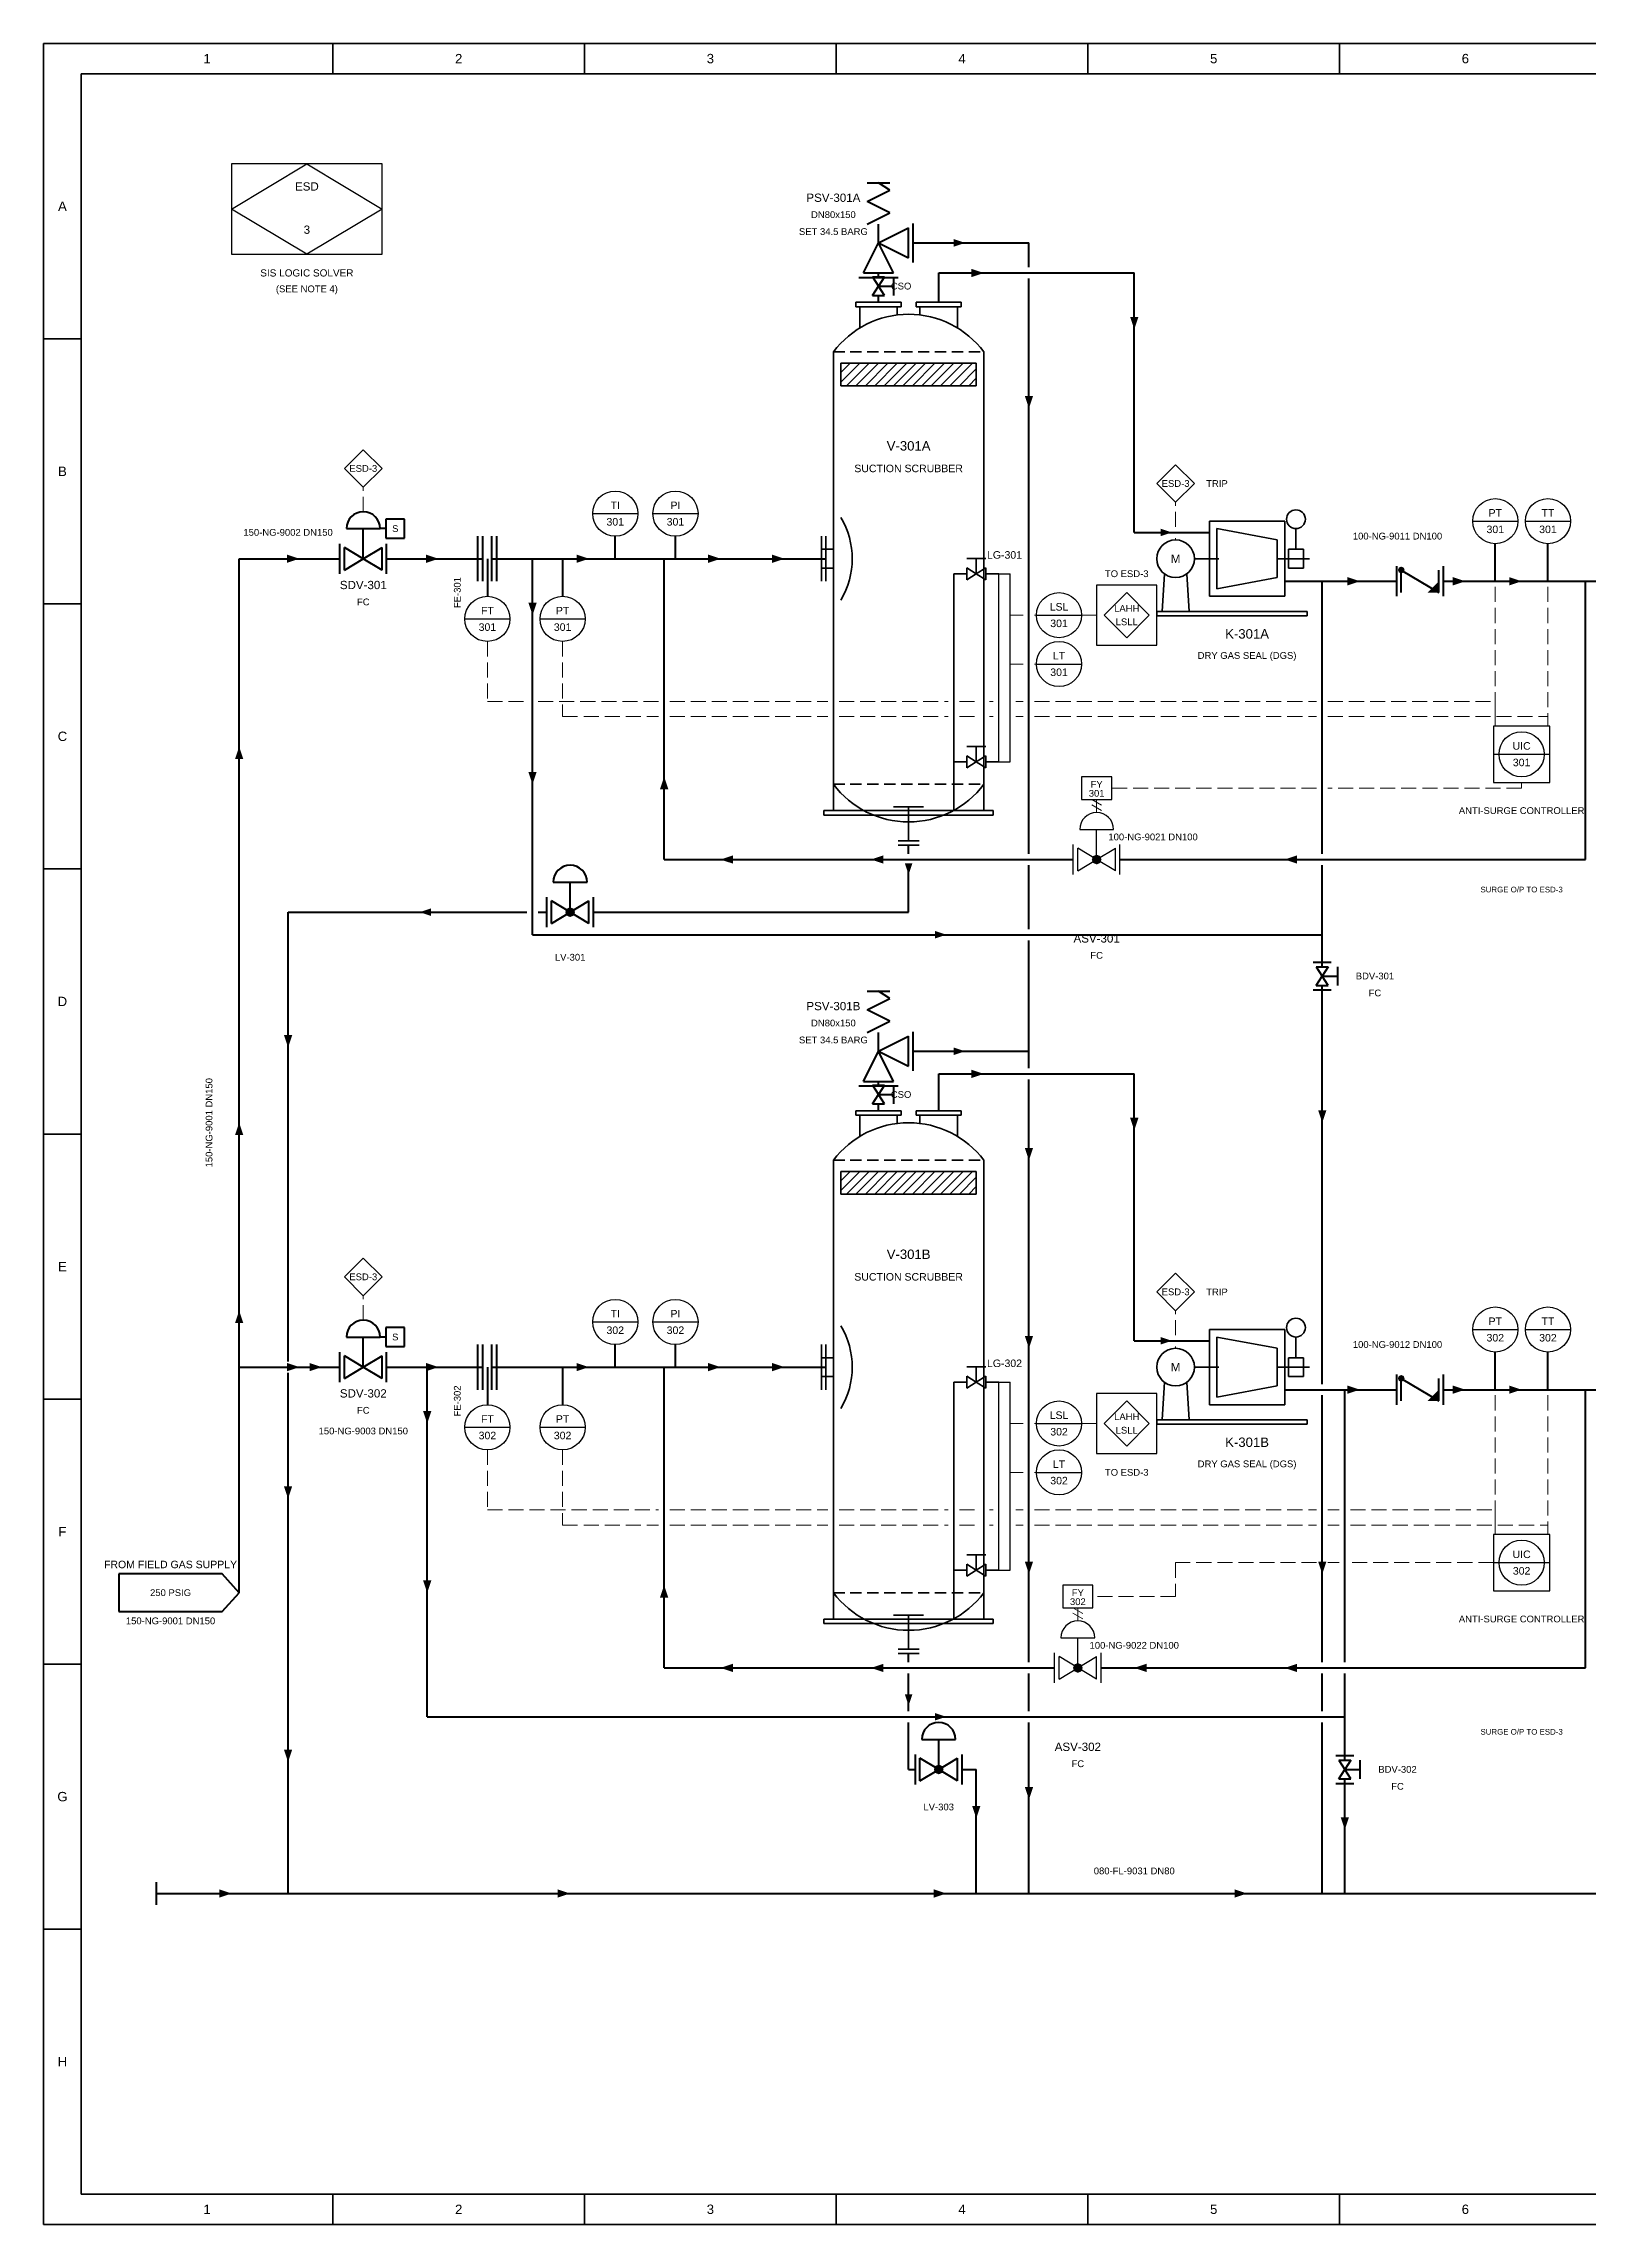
# Model space of a CAD drawing. Header units: millimetres. Extents: x 10 to 831, y 7 to 587.
# Drawn here: x 10 to 421, y 7 to 587 of the extents above; entities that cross this region are included whole.
import ezdxf

# ---------------------------------------------------------------- set-up
doc = ezdxf.new("R2010")
doc.units = ezdxf.units.MM
for name, color, linetype, lineweight in [('REF-EQUIP', 7, 'Continuous', 35), ('REF-FRAME', 7, 'Continuous', 35), ('REF-HATCH', 7, 'Continuous', 13), ('REF-PROC', 7, 'Continuous', 50), ('REF-SIG', 7, 'Continuous', 13), ('REF-SIGP', 7, 'Continuous', 13), ('REF-SYM', 7, 'Continuous', 25), ('REF-TEXT', 7, 'Continuous', 18)]:
    doc.layers.add(name, color=color, linetype=linetype, lineweight=lineweight)
doc.styles.add('ARIAL', font='arial.ttf')

msp = doc.modelspace()

# ---------------------------------------------------------------- linework, layer by layer
at = {"layer": 'REF-EQUIP'}
for p, q in [((226, 517), (226, 518.2)), ((226, 518.2), (238, 518.2)), ((226, 517), (238, 517)), ((227, 511.354), (227, 517)), ((237, 514.819), (237, 517)), ((238, 517), (238, 518.2)), ((242, 517), (242, 518.2)), ((242, 518.2), (254, 518.2)), ((242, 517), (254, 517)), ((243, 514.819), (243, 517)), ((253, 511.354), (253, 517)), ((254, 517), (254, 518.2)), ((220, 390), (220, 505)), ((220, 505), (223, 505)), ((224.5, 505), (227.5, 505)), ((229, 505), (232, 505)), ((233.5, 505), (236.5, 505)), ((238, 505), (241, 505)), ((242.5, 505), (245.5, 505)), ((247, 505), (250, 505)), ((251.5, 505), (254.5, 505)), ((256, 505), (259, 505)), ((260, 390), (260, 505)), ((222, 502), (222, 496)), ((258, 502), (222, 502)), ((258, 496), (258, 502)), ((222, 496), (258, 496)), ((320, 460), (320, 440)), ((340, 460), (320, 460)), ((340, 440), (340, 460)), ((216.8, 444), (216.8, 456)), ((220, 452.5), (216.8, 452.5)), ((218, 444), (218, 456)), ((322, 442), (322, 458)), ((322, 458), (338, 455)), ((338, 445), (338, 455)), ((341, 452.5), (341, 447.5)), ((345, 452.5), (341, 452.5)), ((343, 452.5), (343, 458)), ((345, 447.5), (345, 452.5)), ((220, 447.5), (216.8, 447.5)), ((255.5, 450.1), (260.5, 450.1)), ((255.5, 444.4), (255.5, 447.6)), ((258, 446), (255.5, 447.6)), ((258, 446), (258, 450.1)), ((258, 446), (260.5, 447.6)), ((260.5, 444.4), (260.5, 447.6)), ((316, 450), (322, 450)), ((320, 450), (322.5, 450)), ((338, 450), (346, 450)), ((341, 447.5), (345, 447.5)), ((345, 450), (346.6, 450)), ((252, 383.1), (252, 446)), ((252, 446), (255.5, 446)), ((255.5, 444.4), (258, 446)), ((260.5, 444.4), (258, 446)), ((260.5, 446), (264, 446)), ((308, 446), (307.4, 436)), ((314, 446), (314.6, 436)), ((322, 442), (338, 445)), ((306, 434.8), (306, 436)), ((306, 436), (346, 436)), ((320, 440), (340, 440)), ((346, 434.8), (346, 436)), ((306, 434.8), (346, 434.8)), ((252, 396), (255.5, 396)), ((255.5, 400.1), (260.5, 400.1)), ((255.5, 394.4), (255.5, 397.6)), ((258, 396), (255.5, 397.6)), ((255.5, 394.4), (258, 396)), ((258, 396), (258, 400.1)), ((258, 396), (260.5, 397.6)), ((260.5, 394.4), (258, 396)), ((260.5, 394.4), (260.5, 397.6)), ((260.5, 396), (264, 396)), ((220, 390), (220, 383)), ((220, 390), (223, 390)), ((224.5, 390), (227.5, 390)), ((229, 390), (232, 390)), ((233.5, 390), (236.5, 390)), ((238, 390), (241, 390)), ((242.5, 390), (245.5, 390)), ((247, 390), (250, 390)), ((251.5, 390), (254.5, 390)), ((256, 390), (259, 390)), ((260, 390), (260, 383)), ((217.5, 381.8), (217.5, 383)), ((217.5, 383), (262.5, 383)), ((236, 384), (244, 384)), ((240, 380), (240, 384)), ((262.5, 381.8), (262.5, 383)), ((217.5, 381.8), (262.5, 381.8)), ((240, 380), (240, 375)), ((237.2, 375), (242.8, 375)), ((237.2, 373.8), (242.8, 373.8)), ((226, 302), (226, 303.2)), ((226, 303.2), (238, 303.2)), ((226, 302), (238, 302)), ((227, 296.354), (227, 302)), ((237, 299.819), (237, 302)), ((238, 302), (238, 303.2)), ((242, 302), (242, 303.2)), ((242, 303.2), (254, 303.2)), ((242, 302), (254, 302)), ((243, 299.819), (243, 302)), ((253, 296.354), (253, 302)), ((254, 302), (254, 303.2)), ((220, 175), (220, 290)), ((220, 290), (223, 290)), ((224.5, 290), (227.5, 290)), ((229, 290), (232, 290)), ((233.5, 290), (236.5, 290)), ((238, 290), (241, 290)), ((242.5, 290), (245.5, 290)), ((247, 290), (250, 290)), ((251.5, 290), (254.5, 290)), ((256, 290), (259, 290)), ((260, 175), (260, 290)), ((222, 287), (222, 281)), ((258, 287), (222, 287)), ((258, 281), (258, 287)), ((222, 281), (258, 281)), ((320, 245), (320, 225)), ((340, 245), (320, 245)), ((340, 225), (340, 245)), ((216.8, 229), (216.8, 241)), ((218, 229), (218, 241)), ((322, 227), (322, 243)), ((322, 243), (338, 240)), ((338, 230), (338, 240)), ((343, 237.5), (343, 243)), ((220, 237.5), (216.8, 237.5)), ((220, 232.5), (216.8, 232.5)), ((255.5, 235.1), (260.5, 235.1)), ((255.5, 229.4), (255.5, 232.6)), ((258, 231), (255.5, 232.6)), ((258, 231), (258, 235.1)), ((258, 231), (260.5, 232.6)), ((260.5, 229.4), (260.5, 232.6)), ((316, 235), (322, 235)), ((320, 235), (322.5, 235)), ((338, 235), (346, 235)), ((341, 237.5), (341, 232.5)), ((345, 237.5), (341, 237.5)), ((341, 232.5), (345, 232.5)), ((345, 232.5), (345, 237.5)), ((345, 235), (346.6, 235)), ((252, 168.1), (252, 231)), ((252, 231), (255.5, 231)), ((255.5, 229.4), (258, 231)), ((260.5, 229.4), (258, 231)), ((260.5, 231), (264, 231)), ((308, 231), (307.4, 221)), ((314, 231), (314.6, 221)), ((322, 227), (338, 230)), ((306, 219.8), (306, 221)), ((306, 221), (346, 221)), ((320, 225), (340, 225)), ((346, 219.8), (346, 221)), ((306, 219.8), (346, 219.8)), ((252, 181), (255.5, 181)), ((255.5, 185.1), (260.5, 185.1)), ((255.5, 179.4), (255.5, 182.6)), ((258, 181), (255.5, 182.6)), ((255.5, 179.4), (258, 181)), ((258, 181), (258, 185.1)), ((258, 181), (260.5, 182.6)), ((260.5, 179.4), (258, 181)), ((260.5, 179.4), (260.5, 182.6)), ((260.5, 181), (264, 181)), ((220, 175), (220, 168)), ((220, 175), (223, 175)), ((224.5, 175), (227.5, 175)), ((229, 175), (232, 175)), ((233.5, 175), (236.5, 175)), ((238, 175), (241, 175)), ((242.5, 175), (245.5, 175)), ((247, 175), (250, 175)), ((251.5, 175), (254.5, 175)), ((256, 175), (259, 175)), ((260, 175), (260, 168)), ((236, 169), (244, 169)), ((240, 165), (240, 169)), ((217.5, 166.8), (217.5, 168)), ((217.5, 168), (262.5, 168)), ((217.5, 166.8), (262.5, 166.8)), ((240, 165), (240, 160)), ((262.5, 166.8), (262.5, 168)), ((237.2, 160), (242.8, 160)), ((237.2, 158.8), (242.8, 158.8))]:
    msp.add_line(p, q, dxfattribs=at)
for centre, radius in [((343, 460.5), 2.5), ((311, 450), 5), ((343, 245.5), 2.5), ((311, 235), 5)]:
    msp.add_circle(centre, radius, dxfattribs=at)
for centre, radius, start, end in [((240, 490), 25, 36.869898, 143.130102), ((203.333, 450), 21.667, 329.489763, 390.510237), ((240, 405), 25, 216.869898, 323.130102), ((240, 275), 25, 36.869898, 143.130102), ((203.333, 235), 21.667, 329.489763, 390.510237), ((240, 190), 25, 216.869898, 323.130102)]:
    msp.add_arc(centre, radius, start, end, dxfattribs=at)
at = {"layer": 'REF-FRAME'}
for p, q in [((10, 587), (10, 7)), ((831, 587), (10, 587)), ((86.917, 579), (86.917, 587)), ((153.833, 579), (153.833, 587)), ((220.75, 579), (220.75, 587)), ((287.667, 579), (287.667, 587)), ((354.583, 579), (354.583, 587)), ((20, 579), (20, 15)), ((823, 579), (20, 579)), ((10, 508.5), (20, 508.5)), ((10, 438), (20, 438)), ((10, 367.5), (20, 367.5)), ((10, 297), (20, 297)), ((10, 226.5), (20, 226.5)), ((10, 156), (20, 156)), ((10, 85.5), (20, 85.5)), ((20, 15), (823, 15)), ((86.917, 7), (86.917, 15)), ((153.833, 7), (153.833, 15)), ((220.75, 7), (220.75, 15)), ((287.667, 7), (287.667, 15)), ((354.583, 7), (354.583, 15)), ((10, 7), (831, 7))]:
    msp.add_line(p, q, dxfattribs=at)
at = {"layer": 'REF-HATCH'}
for p, q in [((222, 497), (227, 502)), ((222, 499.5), (224.5, 502)), ((223.5, 496), (229.5, 502)), ((226, 496), (232, 502)), ((228.5, 496), (234.5, 502)), ((231, 496), (237, 502)), ((233.5, 496), (239.5, 502)), ((236, 496), (242, 502)), ((238.5, 496), (244.5, 502)), ((241, 496), (247, 502)), ((243.5, 496), (249.5, 502)), ((246, 496), (252, 502)), ((248.5, 496), (254.5, 502)), ((251, 496), (257, 502)), ((253.5, 496), (258, 500.5)), ((256, 496), (258, 498)), ((222, 282), (227, 287)), ((222, 284.5), (224.5, 287)), ((223.5, 281), (229.5, 287)), ((226, 281), (232, 287)), ((228.5, 281), (234.5, 287)), ((231, 281), (237, 287)), ((233.5, 281), (239.5, 287)), ((236, 281), (242, 287)), ((238.5, 281), (244.5, 287)), ((241, 281), (247, 287)), ((243.5, 281), (249.5, 287)), ((246, 281), (252, 287)), ((248.5, 281), (254.5, 287)), ((251, 281), (257, 287)), ((253.5, 281), (258, 285.5)), ((256, 281), (258, 283))]:
    msp.add_line(p, q, dxfattribs=at)
at = {"layer": 'REF-PROC'}
for p, q in [((229, 550), (235, 550)), ((229, 545), (235, 548)), ((235, 548), (232, 550)), ((235, 542), (229, 545)), ((229, 539), (235, 542)), ((228, 526), (232, 534)), ((232, 534), (232, 539)), ((232, 534), (240, 538)), ((232, 534), (240, 530)), ((236, 526), (232, 534)), ((240, 530), (240, 538)), ((241.2, 528.8), (241.2, 539.2)), ((241.2, 534), (272, 534)), ((272, 527.5), (272, 534)), ((226.8, 524.8), (237.2, 524.8)), ((228, 526), (236, 526)), ((230.4, 525), (232, 522.5)), ((230.4, 525), (233.6, 525)), ((230.4, 520), (232, 522.5)), ((232, 525.1), (232, 526)), ((233.6, 525), (232, 522.5)), ((232, 522.5), (236.1, 522.5)), ((233.6, 520), (232, 522.5)), ((236.1, 520), (236.1, 525)), ((248, 518.2), (248, 526)), ((248, 526), (300, 526)), ((272, 371.5), (272, 524.5)), ((300, 457), (300, 526)), ((230.4, 520), (233.6, 520)), ((232, 518.2), (232, 519.9)), ((101, 460.5), (101, 455.5)), ((106, 460.5), (101, 460.5)), ((106, 455.5), (106, 460.5)), ((88.8, 446), (88.8, 454)), ((90, 447), (90, 453)), ((95, 450), (90, 453)), ((90.5, 458), (99.5, 458)), ((95, 450), (95, 458)), ((95, 450), (100, 453)), ((101, 458), (99.5, 458)), ((100, 447), (100, 453)), ((101, 455.5), (106, 455.5)), ((101.2, 446), (101.2, 454)), ((125.5, 444), (125.5, 456)), ((126.8, 444), (126.8, 456)), ((129.2, 444), (129.2, 456)), ((130.5, 444), (130.5, 456)), ((162, 450), (162, 456)), ((178, 450), (178, 456)), ((300, 457), (320, 457)), ((396, 444), (396, 454)), ((410, 444), (410, 454)), ((62, 175), (62, 450)), ((62, 450), (88.8, 450)), ((90, 447), (95, 450)), ((100, 447), (95, 450)), ((101.2, 450), (126.8, 450)), ((128, 450), (128, 440)), ((129.2, 450), (218, 450)), ((140, 350), (140, 450)), ((148, 450), (148, 440)), ((175, 370), (175, 450)), ((369.8, 440), (369.8, 448)), ((371, 441), (371, 447)), ((371, 447), (381, 441)), ((381, 441), (381, 447)), ((382.2, 440), (382.2, 448)), ((340, 444), (369.8, 444)), ((350, 371.5), (350, 444)), ((382.2, 444), (435, 444)), ((420, 370), (420, 444)), ((240, 371.5), (240, 373.8)), ((175, 370), (283.8, 370)), ((240, 356), (240, 368.5)), ((272, 351.5), (272, 368.5)), ((296.2, 370), (420, 370)), ((350, 341.5), (350, 368.5)), ((143.8, 352), (143.8, 360)), ((145.5, 364), (154.5, 364)), ((150, 356), (150, 364)), ((156.2, 352), (156.2, 360)), ((75, 236.5), (75, 356)), ((75, 356), (138.5, 356)), ((141.5, 356), (143.8, 356)), ((145, 353), (145, 359)), ((150, 356), (145, 359)), ((145, 353), (150, 356)), ((150, 356), (155, 359)), ((155, 353), (150, 356)), ((155, 353), (155, 359)), ((156.2, 356), (240, 356)), ((140, 350), (350, 350)), ((272, 319), (272, 348.5)), ((347.6, 342.7), (352.4, 342.7)), ((348.4, 341.5), (350, 339)), ((348.4, 341.5), (351.6, 341.5)), ((348.4, 336.5), (350, 339)), ((348.4, 336.5), (351.6, 336.5)), ((351.6, 341.5), (350, 339)), ((350, 339), (354.1, 339)), ((351.6, 336.5), (350, 339)), ((350, 230.5), (350, 336.5)), ((354.1, 336.5), (354.1, 341.5)), ((229, 335), (235, 335)), ((229, 330), (235, 333)), ((235, 333), (232, 335)), ((347.6, 335.3), (352.4, 335.3)), ((235, 327), (229, 330)), ((229, 324), (235, 327)), ((228, 311), (232, 319)), ((232, 319), (232, 324)), ((232, 319), (240, 323)), ((232, 319), (240, 315)), ((236, 311), (232, 319)), ((240, 315), (240, 323)), ((241.2, 313.8), (241.2, 324.2)), ((241.2, 319), (272, 319)), ((272, 314.5), (272, 319)), ((226.8, 309.8), (237.2, 309.8)), ((228, 311), (236, 311)), ((230.4, 310), (232, 307.5)), ((230.4, 310), (233.6, 310)), ((230.4, 305), (232, 307.5)), ((232, 310.1), (232, 311)), ((233.6, 310), (232, 307.5)), ((232, 307.5), (236.1, 307.5)), ((233.6, 305), (232, 307.5)), ((236.1, 305), (236.1, 310)), ((248, 303.2), (248, 313)), ((248, 313), (300, 313)), ((272, 156.5), (272, 311.5)), ((300, 242), (300, 313)), ((230.4, 305), (233.6, 305)), ((232, 303.2), (232, 304.9)), ((101, 245.5), (101, 240.5)), ((106, 245.5), (101, 245.5)), ((106, 240.5), (106, 245.5)), ((88.8, 231), (88.8, 239)), ((90, 232), (90, 238)), ((95, 235), (90, 238)), ((90.5, 243), (99.5, 243)), ((95, 235), (95, 243)), ((95, 235), (100, 238)), ((101, 243), (99.5, 243)), ((100, 232), (100, 238)), ((101, 240.5), (106, 240.5)), ((101.2, 231), (101.2, 239)), ((125.5, 229), (125.5, 241)), ((126.8, 229), (126.8, 241)), ((129.2, 229), (129.2, 241)), ((130.5, 229), (130.5, 241)), ((162, 235), (162, 241)), ((178, 235), (178, 241)), ((300, 242), (320, 242)), ((396, 229), (396, 239)), ((410, 229), (410, 239)), ((62, 235), (88.8, 235)), ((75, 95), (75, 233.5)), ((90, 232), (95, 235)), ((100, 232), (95, 235)), ((101.2, 235), (126.8, 235)), ((112, 142), (112, 235)), ((128, 235), (128, 225)), ((129.2, 235), (218, 235)), ((148, 235), (148, 225)), ((175, 155), (175, 235)), ((369.8, 225), (369.8, 233)), ((371, 226), (371, 232)), ((371, 232), (381, 226)), ((381, 226), (381, 232)), ((382.2, 225), (382.2, 233)), ((340, 229), (369.8, 229)), ((350, 156.5), (350, 227.5)), ((356, 156.5), (356, 229)), ((382.2, 229), (435, 229)), ((420, 155), (420, 229)), ((30, 180), (30, 170)), ((57.5, 180), (30, 180)), ((62, 175), (57.5, 180)), ((57.5, 170), (62, 175)), ((30, 170), (57.5, 170)), ((240, 156.5), (240, 158.8)), ((175, 155), (278.8, 155)), ((240, 143.5), (240, 153.5)), ((272, 143.5), (272, 153.5)), ((291.2, 155), (420, 155)), ((350, 143.5), (350, 153.5)), ((356, 142), (356, 153.5)), ((112, 142), (356, 142)), ((240, 128), (240, 140.5)), ((272, 95), (272, 140.5)), ((350, 95), (350, 140.5)), ((356, 130.5), (356, 142)), ((243.5, 136), (252.5, 136)), ((248, 128), (248, 136)), ((240, 128), (241.8, 128)), ((241.8, 124), (241.8, 132)), ((243, 125), (243, 131)), ((248, 128), (243, 131)), ((243, 125), (248, 128)), ((248, 128), (253, 131)), ((253, 125), (248, 128)), ((253, 125), (253, 131)), ((254.2, 124), (254.2, 132)), ((254.2, 128), (258, 128)), ((258, 95), (258, 128)), ((353.6, 131.7), (358.4, 131.7)), ((354.4, 130.5), (356, 128)), ((354.4, 130.5), (357.6, 130.5)), ((354.4, 125.5), (356, 128)), ((357.6, 130.5), (356, 128)), ((356, 128), (360.1, 128)), ((357.6, 125.5), (356, 128)), ((360.1, 125.5), (360.1, 130.5)), ((353.6, 124.3), (358.4, 124.3)), ((354.4, 125.5), (357.6, 125.5)), ((356, 95), (356, 125.5)), ((40, 92), (40, 98)), ((40, 95), (568, 95))]:
    msp.add_line(p, q, dxfattribs=at)
for centre in [(95, 458), (150, 364), (95, 243), (248, 136)]:
    msp.add_arc(centre, 4.5, 0, 180, dxfattribs=at)
for points in [[(255, 534), (252, 535), (252, 533)], [(260, 526), (256.7, 527.1), (256.7, 524.9)], [(300, 511), (298.9, 514.3), (301.1, 514.3)], [(272, 490), (270.9, 493.3), (273.1, 493.3)], [(310, 457), (307, 458), (307, 456)], [(78, 450), (74.7, 451.1), (74.7, 448.9)], [(78, 450), (74.7, 451.1), (74.7, 448.9)], [(115, 450), (111.7, 451.1), (111.7, 448.9)], [(155, 450), (151.7, 451.1), (151.7, 448.9)], [(190, 450), (186.7, 451.1), (186.7, 448.9)], [(207, 450), (203.7, 451.1), (203.7, 448.9)], [(371, 447), (370.364, 447.636), (370.1, 447)], [(371, 447), (370.1, 447), (370.364, 446.364)], [(371, 447), (371, 447.9), (370.364, 447.636)], [(371, 447), (370.364, 446.364), (371, 446.1)], [(371, 447), (371.636, 447.636), (371, 447.9)], [(371, 447), (371.9, 447), (371.636, 447.636)], [(371, 447), (371, 446.1), (371.636, 446.364)], [(371, 447), (371.636, 446.364), (371.9, 447)], [(360, 444), (356.7, 445.1), (356.7, 442.9)], [(381, 441), (378, 441), (381, 444)], [(388, 444), (384.7, 445.1), (384.7, 442.9)], [(403, 444), (399.7, 445.1), (399.7, 442.9)], [(140, 435), (138.9, 438.3), (141.1, 438.3)], [(62, 400), (60.9, 396.7), (63.1, 396.7)], [(140, 390), (138.9, 393.3), (141.1, 393.3)], [(175, 392), (173.9, 388.7), (176.1, 388.7)], [(290, 370), (290, 371.3), (289.081, 370.919)], [(290, 370), (290.919, 370.919), (290, 371.3)], [(190, 370), (193.3, 371.1), (193.3, 368.9)], [(230, 370), (233.3, 371.1), (233.3, 368.9)], [(240, 366), (239, 369), (241, 369)], [(290, 370), (289.081, 370.919), (288.7, 370)], [(290, 370), (288.7, 370), (289.081, 369.081)], [(290, 370), (289.081, 369.081), (290, 368.7)], [(290, 370), (291.3, 370), (290.919, 370.919)], [(290, 370), (290, 368.7), (290.919, 369.081)], [(290, 370), (290.919, 369.081), (291.3, 370)], [(340, 370), (343.3, 371.1), (343.3, 368.9)], [(110, 356), (113, 357), (113, 355)], [(150, 356), (149.081, 356.919), (148.7, 356)], [(150, 356), (148.7, 356), (149.081, 355.081)], [(150, 356), (150, 357.3), (149.081, 356.919)], [(150, 356), (149.081, 355.081), (150, 354.7)], [(150, 356), (150.919, 356.919), (150, 357.3)], [(150, 356), (151.3, 356), (150.919, 356.919)], [(150, 356), (150, 354.7), (150.919, 355.081)], [(150, 356), (150.919, 355.081), (151.3, 356)], [(250, 350), (247, 351), (247, 349)], [(75, 320), (73.9, 323.3), (76.1, 323.3)], [(255, 319), (252, 320), (252, 318)], [(260, 313), (256.7, 314.1), (256.7, 311.9)], [(350, 300), (348.9, 303.3), (351.1, 303.3)], [(62, 300), (60.9, 296.7), (63.1, 296.7)], [(300, 298), (298.9, 301.3), (301.1, 301.3)], [(272, 290), (270.9, 293.3), (273.1, 293.3)], [(62, 250), (60.9, 246.7), (63.1, 246.7)], [(272, 240), (270.9, 243.3), (273.1, 243.3)], [(310, 242), (307, 243), (307, 241)], [(78, 235), (74.7, 236.1), (74.7, 233.9)], [(84, 235), (80.7, 236.1), (80.7, 233.9)], [(115, 235), (111.7, 236.1), (111.7, 233.9)], [(155, 235), (151.7, 236.1), (151.7, 233.9)], [(190, 235), (186.7, 236.1), (186.7, 233.9)], [(207, 235), (203.7, 236.1), (203.7, 233.9)], [(371, 232), (370.364, 232.636), (370.1, 232)], [(371, 232), (370.1, 232), (370.364, 231.364)], [(371, 232), (371, 232.9), (370.364, 232.636)], [(371, 232), (370.364, 231.364), (371, 231.1)], [(371, 232), (371.636, 232.636), (371, 232.9)], [(371, 232), (371.9, 232), (371.636, 232.636)], [(371, 232), (371, 231.1), (371.636, 231.364)], [(371, 232), (371.636, 231.364), (371.9, 232)], [(360, 229), (356.7, 230.1), (356.7, 227.9)], [(381, 226), (378, 226), (381, 229)], [(388, 229), (384.7, 230.1), (384.7, 227.9)], [(403, 229), (399.7, 230.1), (399.7, 227.9)], [(112, 220), (110.9, 223.3), (113.1, 223.3)], [(75, 200), (73.9, 203.3), (76.1, 203.3)], [(272, 180), (270.9, 183.3), (273.1, 183.3)], [(350, 180), (348.9, 183.3), (351.1, 183.3)], [(112, 175), (110.9, 178.3), (113.1, 178.3)], [(175, 177), (173.9, 173.7), (176.1, 173.7)], [(190, 155), (193.3, 156.1), (193.3, 153.9)], [(230, 155), (233.3, 156.1), (233.3, 153.9)], [(285, 155), (284.081, 155.919), (283.7, 155)], [(285, 155), (283.7, 155), (284.081, 154.081)], [(285, 155), (285, 156.3), (284.081, 155.919)], [(285, 155), (284.081, 154.081), (285, 153.7)], [(285, 155), (285.919, 155.919), (285, 156.3)], [(285, 155), (286.3, 155), (285.919, 155.919)], [(285, 155), (285, 153.7), (285.919, 154.081)], [(285, 155), (285.919, 154.081), (286.3, 155)], [(300, 155), (303.3, 156.1), (303.3, 153.9)], [(340, 155), (343.3, 156.1), (343.3, 153.9)], [(240, 145), (239, 148), (241, 148)], [(250, 142), (247, 143), (247, 141)], [(75, 130), (73.9, 133.3), (76.1, 133.3)], [(248, 128), (247.081, 128.919), (246.7, 128)], [(248, 128), (246.7, 128), (247.081, 127.081)], [(248, 128), (248, 129.3), (247.081, 128.919)], [(248, 128), (247.081, 127.081), (248, 126.7)], [(248, 128), (248.919, 128.919), (248, 129.3)], [(248, 128), (249.3, 128), (248.919, 128.919)], [(248, 128), (248, 126.7), (248.919, 127.081)], [(248, 128), (248.919, 127.081), (249.3, 128)], [(272, 120), (270.9, 123.3), (273.1, 123.3)], [(258, 115), (256.9, 118.3), (259.1, 118.3)], [(356, 112), (354.9, 115.3), (357.1, 115.3)], [(60, 95), (56.7, 96.1), (56.7, 93.9)], [(150, 95), (146.7, 96.1), (146.7, 93.9)], [(250, 95), (246.7, 96.1), (246.7, 93.9)], [(330, 95), (326.7, 96.1), (326.7, 93.9)]]:
    msp.add_solid(points, dxfattribs=at)
at = {"layer": 'REF-SIG'}
for p, q in [((95, 468.1), (95, 469)), ((95, 462.5), (95, 466.5)), ((311, 464.1), (311, 465)), ((311, 458.5), (311, 462.5)), ((311, 455), (311, 455.5)), ((396, 454), (396, 450)), ((410, 454), (410, 450)), ((396, 448.4), (396, 445.5)), ((410, 448.4), (410, 445.5)), ((396, 442.5), (396, 438.5)), ((410, 442.5), (410, 438.5)), ((267, 435), (270.5, 435)), ((273.5, 435), (274, 435)), ((286, 435), (290, 435)), ((396, 436.9), (396, 432.9)), ((410, 436.9), (410, 432.9)), ((396, 431.3), (396, 427.3)), ((410, 431.3), (410, 427.3)), ((128, 428), (128, 424)), ((148, 428), (148, 424)), ((396, 425.7), (396, 421.7)), ((410, 425.7), (410, 421.7)), ((128, 422.4), (128, 418.4)), ((148, 422.4), (148, 418.4)), ((267, 422), (270.5, 422)), ((273.5, 422), (274, 422)), ((396, 420.1), (396, 416.1)), ((410, 420.1), (410, 416.1)), ((128, 416.8), (128, 412.8)), ((128, 412), (132, 412)), ((133.6, 412), (137.6, 412)), ((141.5, 412), (145.5, 412)), ((147.1, 412), (151.1, 412)), ((148, 416.8), (148, 412.8)), ((152.7, 412), (156.7, 412)), ((158.3, 412), (162.3, 412)), ((163.9, 412), (167.9, 412)), ((169.5, 412), (173.5, 412)), ((176.5, 412), (180.5, 412)), ((182.1, 412), (186.1, 412)), ((187.7, 412), (191.7, 412)), ((193.3, 412), (197.3, 412)), ((198.9, 412), (202.9, 412)), ((204.5, 412), (208.5, 412)), ((210.1, 412), (214.1, 412)), ((215.7, 412), (218.5, 412)), ((221.5, 412), (225.5, 412)), ((227.1, 412), (231.1, 412)), ((232.7, 412), (236.7, 412)), ((238.3, 412), (242.3, 412)), ((243.9, 412), (247.9, 412)), ((249.5, 412), (250.5, 412)), ((253.5, 412), (257.5, 412)), ((261.5, 412), (262.5, 412)), ((268.5, 412), (270.5, 412)), ((273.5, 412), (277.5, 412)), ((279.1, 412), (283.1, 412)), ((284.7, 412), (288.7, 412)), ((290.3, 412), (294.3, 412)), ((295.9, 412), (299.9, 412)), ((301.5, 412), (305.5, 412)), ((307.1, 412), (311.1, 412)), ((312.7, 412), (316.7, 412)), ((318.3, 412), (322.3, 412)), ((323.9, 412), (327.9, 412)), ((329.5, 412), (333.5, 412)), ((335.1, 412), (339.1, 412)), ((340.7, 412), (344.7, 412)), ((346.3, 412), (348.5, 412)), ((351.5, 412), (355.5, 412)), ((357.1, 412), (361.1, 412)), ((362.7, 412), (366.7, 412)), ((368.3, 412), (372.3, 412)), ((373.9, 412), (377.9, 412)), ((379.5, 412), (383.5, 412)), ((385.1, 412), (389.1, 412)), ((390.7, 412), (394.7, 412)), ((396, 414.5), (396, 410.5)), ((396, 412), (396, 408)), ((410, 414.5), (410, 410.5)), ((148, 411.2), (148, 408)), ((148, 408), (152, 408)), ((153.6, 408), (157.6, 408)), ((159.2, 408), (163.2, 408)), ((164.8, 408), (168.8, 408)), ((170.4, 408), (173.5, 408)), ((176.5, 408), (180.5, 408)), ((182.1, 408), (186.1, 408)), ((187.7, 408), (191.7, 408)), ((193.3, 408), (197.3, 408)), ((198.9, 408), (202.9, 408)), ((204.5, 408), (208.5, 408)), ((210.1, 408), (214.1, 408)), ((215.7, 408), (218.5, 408)), ((221.5, 408), (225.5, 408)), ((227.1, 408), (231.1, 408)), ((232.7, 408), (236.7, 408)), ((238.3, 408), (242.3, 408)), ((243.9, 408), (247.9, 408)), ((249.5, 408), (250.5, 408)), ((253.5, 408), (257.5, 408)), ((261.5, 408), (262.5, 408)), ((268.5, 408), (270.5, 408)), ((273.5, 408), (277.5, 408)), ((279.1, 408), (283.1, 408)), ((284.7, 408), (288.7, 408)), ((290.3, 408), (294.3, 408)), ((295.9, 408), (299.9, 408)), ((301.5, 408), (305.5, 408)), ((307.1, 408), (311.1, 408)), ((312.7, 408), (316.7, 408)), ((318.3, 408), (322.3, 408)), ((323.9, 408), (327.9, 408)), ((329.5, 408), (333.5, 408)), ((335.1, 408), (339.1, 408)), ((340.7, 408), (344.7, 408)), ((346.3, 408), (348.5, 408)), ((351.5, 408), (355.5, 408)), ((357.1, 408), (361.1, 408)), ((362.7, 408), (366.7, 408)), ((368.3, 408), (372.3, 408)), ((373.9, 408), (377.9, 408)), ((379.5, 408), (383.5, 408)), ((385.1, 408), (389.1, 408)), ((390.7, 408), (394.7, 408)), ((396, 408.9), (396, 405.5)), ((396, 406.4), (396, 405.5)), ((396.3, 408), (400.3, 408)), ((401.9, 408), (405.9, 408)), ((407.5, 408), (410, 408)), ((410, 408.9), (410, 405.5)), ((410, 408), (410, 405.5)), ((298.1, 389), (294.1, 389)), ((303.7, 389), (299.7, 389)), ((309.3, 389), (305.3, 389)), ((314.9, 389), (310.9, 389)), ((320.5, 389), (316.5, 389)), ((326.1, 389), (322.1, 389)), ((331.7, 389), (327.7, 389)), ((337.3, 389), (333.3, 389)), ((342.9, 389), (338.9, 389)), ((348.5, 389), (344.5, 389)), ((352.6, 389), (351.5, 389)), ((358.2, 389), (354.2, 389)), ((363.8, 389), (359.8, 389)), ((369.4, 389), (365.4, 389)), ((375, 389), (371, 389)), ((380.6, 389), (376.6, 389)), ((386.2, 389), (382.2, 389)), ((391.8, 389), (387.8, 389)), ((397.4, 389), (393.4, 389)), ((403, 389), (399, 389)), ((403, 390.5), (403, 389)), ((95, 253.1), (95, 254)), ((95, 247.5), (95, 251.5)), ((311, 249.1), (311, 250)), ((311, 243.5), (311, 247.5)), ((311, 240), (311, 240.5)), ((396, 239), (396, 235)), ((410, 239), (410, 235)), ((396, 233.4), (396, 230.5)), ((410, 233.4), (410, 230.5)), ((396, 227.5), (396, 223.5)), ((410, 227.5), (410, 223.5)), ((396, 221.9), (396, 217.9)), ((410, 221.9), (410, 217.9)), ((267, 220), (270.5, 220)), ((273.5, 220), (274, 220)), ((286, 220), (290, 220)), ((396, 216.3), (396, 212.3)), ((410, 216.3), (410, 212.3)), ((128, 213), (128, 209)), ((148, 213), (148, 209)), ((396, 210.7), (396, 206.7)), ((410, 210.7), (410, 206.7)), ((128, 207.4), (128, 203.4)), ((148, 207.4), (148, 203.4)), ((267, 207), (270.5, 207)), ((273.5, 207), (274, 207)), ((396, 205.1), (396, 201.1)), ((410, 205.1), (410, 201.1)), ((128, 201.8), (128, 197.8)), ((148, 201.8), (148, 197.8)), ((396, 199.5), (396, 195.5)), ((410, 199.5), (410, 195.5)), ((128, 197), (132, 197)), ((133.6, 197), (137.6, 197)), ((139.2, 197), (143.2, 197)), ((144.8, 197), (148.8, 197)), ((148, 196.2), (148, 193)), ((148, 193), (152, 193)), ((150.4, 197), (154.4, 197)), ((153.6, 193), (157.6, 193)), ((156, 197), (160, 197)), ((159.2, 193), (163.2, 193)), ((161.6, 197), (165.6, 197)), ((164.8, 193), (168.8, 193)), ((167.2, 197), (171.2, 197)), ((170.4, 193), (173.5, 193)), ((172.8, 197), (173.5, 197)), ((176.5, 197), (180.5, 197)), ((176.5, 193), (180.5, 193)), ((182.1, 197), (186.1, 197)), ((182.1, 193), (186.1, 193)), ((187.7, 197), (191.7, 197)), ((187.7, 193), (191.7, 193)), ((193.3, 197), (197.3, 197)), ((193.3, 193), (197.3, 193)), ((198.9, 197), (202.9, 197)), ((198.9, 193), (202.9, 193)), ((204.5, 197), (208.5, 197)), ((204.5, 193), (208.5, 193)), ((210.1, 197), (214.1, 197)), ((210.1, 193), (214.1, 193)), ((215.7, 197), (218.5, 197)), ((215.7, 193), (218.5, 193)), ((221.5, 197), (225.5, 197)), ((221.5, 193), (225.5, 193)), ((227.1, 197), (231.1, 197)), ((227.1, 193), (231.1, 193)), ((232.7, 197), (236.7, 197)), ((232.7, 193), (236.7, 193)), ((238.3, 197), (242.3, 197)), ((238.3, 193), (242.3, 193)), ((243.9, 197), (247.9, 197)), ((243.9, 193), (247.9, 193)), ((249.5, 197), (250.5, 197)), ((249.5, 193), (250.5, 193)), ((253.5, 197), (257.5, 197)), ((253.5, 193), (257.5, 193)), ((261.5, 197), (262.5, 197)), ((261.5, 193), (262.5, 193)), ((268.5, 197), (270.5, 197)), ((268.5, 193), (270.5, 193)), ((273.5, 197), (277.5, 197)), ((273.5, 193), (277.5, 193)), ((279.1, 197), (283.1, 197)), ((279.1, 193), (283.1, 193)), ((284.7, 197), (288.7, 197)), ((284.7, 193), (288.7, 193)), ((290.3, 197), (294.3, 197)), ((290.3, 193), (294.3, 193)), ((295.9, 197), (299.9, 197)), ((295.9, 193), (299.9, 193)), ((301.5, 197), (305.5, 197)), ((301.5, 193), (305.5, 193)), ((307.1, 197), (311.1, 197)), ((307.1, 193), (311.1, 193)), ((312.7, 197), (316.7, 197)), ((312.7, 193), (316.7, 193)), ((318.3, 197), (322.3, 197)), ((318.3, 193), (322.3, 193)), ((323.9, 197), (327.9, 197)), ((323.9, 193), (327.9, 193)), ((329.5, 197), (333.5, 197)), ((329.5, 193), (333.5, 193)), ((335.1, 197), (339.1, 197)), ((335.1, 193), (339.1, 193)), ((340.7, 197), (344.7, 197)), ((340.7, 193), (344.7, 193)), ((346.3, 197), (348.5, 197)), ((346.3, 193), (348.5, 193)), ((351.5, 197), (354.5, 197)), ((351.5, 193), (354.5, 193)), ((357.5, 197), (361.5, 197)), ((357.5, 193), (361.5, 193)), ((363.1, 197), (367.1, 197)), ((363.1, 193), (367.1, 193)), ((368.7, 197), (372.7, 197)), ((368.7, 193), (372.7, 193)), ((374.3, 197), (378.3, 197)), ((374.3, 193), (378.3, 193)), ((379.9, 197), (383.9, 197)), ((379.9, 193), (383.9, 193)), ((385.5, 197), (389.5, 197)), ((385.5, 193), (389.5, 193)), ((391.1, 197), (395.1, 197)), ((391.1, 193), (395.1, 193)), ((396, 197), (396, 193)), ((396, 193.9), (396, 190.5)), ((396, 191.4), (396, 190.5)), ((396.7, 193), (400.7, 193)), ((402.3, 193), (406.3, 193)), ((407.9, 193), (410, 193)), ((410, 193.9), (410, 190.5)), ((410, 193), (410, 190.5)), ((311, 183), (311, 179)), ((314.9, 183), (311, 183)), ((320.5, 183), (316.5, 183)), ((326.1, 183), (322.1, 183)), ((331.7, 183), (327.7, 183)), ((337.3, 183), (333.3, 183)), ((342.9, 183), (338.9, 183)), ((348.5, 183), (344.5, 183)), ((354.5, 183), (351.5, 183)), ((361.9, 183), (357.9, 183)), ((367.5, 183), (363.5, 183)), ((373.1, 183), (369.1, 183)), ((378.7, 183), (374.7, 183)), ((384.3, 183), (380.3, 183)), ((389.9, 183), (385.9, 183)), ((395.5, 183), (391.5, 183)), ((294.2, 174), (290.2, 174)), ((299.8, 174), (295.8, 174)), ((305.4, 174), (301.4, 174)), ((311, 174), (307, 174)), ((311, 177.4), (311, 174))]:
    msp.add_line(p, q, dxfattribs=at)
at = {"layer": 'REF-SIGP'}
for p, q in [((288.701, 385.95), (291.299, 384.45)), ((288.701, 384.55), (291.299, 383.05)), ((290, 386), (290, 382.5)), ((283.701, 170.95), (286.299, 169.45)), ((283.701, 169.55), (286.299, 168.05)), ((285, 171), (285, 167.5))]:
    msp.add_line(p, q, dxfattribs=at)
at = {"layer": 'REF-SYM'}
for p, q in [((60, 543), (80, 555)), ((60, 555), (60, 531)), ((100, 555), (60, 555)), ((80, 555), (100, 543)), ((100, 531), (100, 555)), ((80, 531), (60, 543)), ((100, 543), (80, 531)), ((60, 531), (100, 531)), ((90, 474), (95, 479)), ((95, 479), (100, 474)), ((95, 469), (90, 474)), ((100, 474), (95, 469)), ((306, 470), (311, 475)), ((311, 465), (306, 470)), ((311, 475), (316, 470)), ((316, 470), (311, 465)), ((156, 462), (168, 462)), ((172, 462), (184, 462)), ((390, 460), (402, 460)), ((404, 460), (416, 460)), ((264, 396), (264, 446)), ((264, 446), (267, 446)), ((267, 396), (267, 446)), ((290, 443), (290, 427)), ((306, 443), (290, 443)), ((292, 435), (298, 441)), ((298, 441), (304, 435)), ((306, 427), (306, 443)), ((274, 435), (286, 435)), ((298, 429), (292, 435)), ((304, 435), (298, 429)), ((122, 434), (134, 434)), ((142, 434), (154, 434)), ((290, 427), (306, 427)), ((274, 422), (286, 422)), ((395.5, 405.5), (395.5, 390.5)), ((410.5, 405.5), (395.5, 405.5)), ((410.5, 390.5), (410.5, 405.5)), ((264, 396), (267, 396)), ((395.5, 398), (410.5, 398)), ((286, 392), (286, 386)), ((294, 392), (286, 392)), ((294, 386), (294, 392)), ((395.5, 390.5), (410.5, 390.5)), ((286, 386), (294, 386)), ((285.5, 378), (294.5, 378)), ((290, 370), (290, 378)), ((283.8, 366), (283.8, 374)), ((285, 367), (285, 373)), ((290, 370), (285, 373)), ((290, 370), (295, 373)), ((295, 367), (295, 373)), ((296.2, 366), (296.2, 374)), ((285, 367), (290, 370)), ((295, 367), (290, 370)), ((90, 259), (95, 264)), ((95, 264), (100, 259)), ((95, 254), (90, 259)), ((100, 259), (95, 254)), ((306, 255), (311, 260)), ((311, 260), (316, 255)), ((311, 250), (306, 255)), ((316, 255), (311, 250)), ((156, 247), (168, 247)), ((172, 247), (184, 247)), ((390, 245), (402, 245)), ((404, 245), (416, 245)), ((264, 181), (264, 231)), ((264, 231), (267, 231)), ((267, 181), (267, 231)), ((290, 228), (290, 212)), ((306, 228), (290, 228)), ((306, 212), (306, 228)), ((292, 220), (298, 226)), ((298, 226), (304, 220)), ((122, 219), (134, 219)), ((142, 219), (154, 219)), ((274, 220), (286, 220)), ((298, 214), (292, 220)), ((304, 220), (298, 214)), ((290, 212), (306, 212)), ((274, 207), (286, 207)), ((395.5, 190.5), (395.5, 175.5)), ((410.5, 190.5), (395.5, 190.5)), ((410.5, 175.5), (410.5, 190.5)), ((264, 181), (267, 181)), ((395.5, 183), (410.5, 183)), ((281, 177), (281, 171)), ((289, 177), (281, 177)), ((289, 171), (289, 177)), ((395.5, 175.5), (410.5, 175.5)), ((281, 171), (289, 171)), ((280.5, 163), (289.5, 163)), ((285, 155), (285, 163)), ((278.8, 151), (278.8, 159)), ((280, 152), (280, 158)), ((285, 155), (280, 158)), ((285, 155), (290, 158)), ((290, 152), (290, 158)), ((291.2, 151), (291.2, 159)), ((280, 152), (285, 155)), ((290, 152), (285, 155))]:
    msp.add_line(p, q, dxfattribs=at)
for centre in [(162, 462), (178, 462), (396, 460), (410, 460), (280, 435), (128, 434), (148, 434), (280, 422), (403, 398), (162, 247), (178, 247), (396, 245), (410, 245), (128, 219), (148, 219), (280, 220), (280, 207), (403, 183)]:
    msp.add_circle(centre, 6, dxfattribs=at)
for centre in [(290, 378), (285, 163)]:
    msp.add_arc(centre, 4.5, 0, 180, dxfattribs=at)

# ---------------------------------------------------------------- texts
at = {"layer": 'REF-TEXT', "attachment_point": 5, "style": 'ARIAL'}
for s, insert, char_height in [('1', (53.458, 583), 2.5), ('2', (120.375, 583), 2.5), ('3', (187.292, 583), 2.5), ('4', (254.208, 583), 2.5), ('5', (321.125, 583), 2.5), ('6', (388.042, 583), 2.5), ('ESD', (80, 549), 2.2), ('PSV-301A', (220, 546), 2.2), ('A', (15, 543.75), 2.5), ('DN80x150', (220, 541.5), 1.8), ('3', (80, 537.5), 2.2), ('SET 34.5 BARG', (220, 537), 1.8), ('SIS LOGIC SOLVER', (80, 526), 1.9), ('(SEE NOTE 4)', (80, 521.5), 1.8), ('CSO', (238, 522.5), 1.8), ('V-301A', (240, 480), 2.5), ('B', (15, 473.25), 2.5), ('ESD-3', (95, 474), 1.8), ('SUCTION SCRUBBER', (240, 474), 2), ('ESD-3', (311, 470), 1.8), ('TRIP', (322, 470), 1.8), ('TI', (162, 464.2), 2), ('PI', (178, 464.2), 2), ('S', (103.5, 458), 1.8), ('301', (162, 459.8), 2), ('301', (178, 459.8), 2), ('301', (396, 457.8), 2), ('PT', (396, 462.2), 2), ('301', (410, 457.8), 2), ('TT', (410, 462.2), 2), ('150-NG-9002 DN150', (75, 457), 1.8), ('100-NG-9011 DN100', (370, 456), 1.8), ('LG-301', (265.5, 451), 2), ('TO ESD-3', (298, 446), 1.8), ('M', (311, 450), 2.2), ('SDV-301', (95, 443), 2.2), ('FC', (95, 438.5), 1.8), ('FT', (128, 436.2), 2), ('PT', (148, 436.2), 2), ('LSL', (280, 437.2), 2), ('LAHH', (298, 436.8), 1.8), ('301', (128, 431.8), 2), ('301', (148, 431.8), 2), ('301', (280, 432.8), 2), ('LSLL', (298, 433.2), 1.8), ('K-301A', (330, 430), 2.5), ('LT', (280, 424.2), 2), ('DRY GAS SEAL (DGS)', (330, 424), 1.8), ('301', (280, 419.8), 2), ('C', (15, 402.75), 2.5), ('UIC', (403, 400.2), 2), ('301', (403, 395.8), 2), ('FY', (290, 390), 1.8), ('301', (290, 387.6), 1.8), ('ANTI-SURGE CONTROLLER', (403, 383), 1.8), ('100-NG-9021 DN100', (305, 376), 1.8), ('SURGE O/P TO ESD-3', (403, 362), 1.5), ('ASV-301', (290, 349), 2.2), ('LV-301', (150, 344), 1.8), ('FC', (290, 344.5), 1.8), ('BDV-301', (364, 339), 1.8), ('D', (15, 332.25), 2.5), ('PSV-301B', (220, 331), 2.2), ('FC', (364, 334.5), 1.8), ('DN80x150', (220, 326.5), 1.8), ('SET 34.5 BARG', (220, 322), 1.8), ('CSO', (238, 307.5), 1.8), ('E', (15, 261.75), 2.5), ('V-301B', (240, 265), 2.5), ('ESD-3', (95, 259), 1.8), ('SUCTION SCRUBBER', (240, 259), 2), ('ESD-3', (311, 255), 1.8), ('TRIP', (322, 255), 1.8), ('TI', (162, 249.2), 2), ('PI', (178, 249.2), 2), ('S', (103.5, 243), 1.8), ('302', (162, 244.8), 2), ('302', (178, 244.8), 2), ('302', (396, 242.8), 2), ('PT', (396, 247.2), 2), ('302', (410, 242.8), 2), ('TT', (410, 247.2), 2), ('100-NG-9012 DN100', (370, 241), 1.8), ('LG-302', (265.5, 236), 2), ('M', (311, 235), 2.2), ('SDV-302', (95, 228), 2.2), ('FC', (95, 223.5), 1.8), ('FT', (128, 221.2), 2), ('PT', (148, 221.2), 2), ('LSL', (280, 222.2), 2), ('LAHH', (298, 221.8), 1.8), ('150-NG-9003 DN150', (95, 218), 1.8), ('302', (128, 216.8), 2), ('302', (148, 216.8), 2), ('302', (280, 217.8), 2), ('LSLL', (298, 218.2), 1.8), ('K-301B', (330, 215), 2.5), ('LT', (280, 209.2), 2), ('DRY GAS SEAL (DGS)', (330, 209), 1.8), ('302', (280, 204.8), 2), ('TO ESD-3', (298, 207), 1.8), ('F', (15, 191.25), 2.5), ('UIC', (403, 185.2), 2), ('FROM FIELD GAS SUPPLY', (43.75, 182.5), 2), ('302', (403, 180.8), 2), ('250 PSIG', (43.75, 175), 1.8), ('FY', (285, 175), 1.8), ('150-NG-9001 DN150', (43.75, 167.5), 1.8), ('302', (285, 172.6), 1.8), ('ANTI-SURGE CONTROLLER', (403, 168), 1.8), ('100-NG-9022 DN100', (300, 161), 1.8), ('ASV-302', (285, 134), 2.2), ('SURGE O/P TO ESD-3', (403, 138), 1.5), ('FC', (285, 129.5), 1.8), ('BDV-302', (370, 128), 1.8), ('G', (15, 120.75), 2.5), ('FC', (370, 123.5), 1.8), ('LV-303', (248, 118), 1.8), ('080-FL-9031 DN80', (300, 101), 1.8), ('H', (15, 50.25), 2.5), ('1', (53.458, 11), 2.5), ('2', (120.375, 11), 2.5), ('3', (187.292, 11), 2.5), ('4', (254.208, 11), 2.5), ('5', (321.125, 11), 2.5), ('6', (388.042, 11), 2.5)]:
    msp.add_mtext(s, dxfattribs=dict(at, insert=insert, char_height=char_height))
at = {"layer": 'REF-TEXT', "char_height": 1.8, "attachment_point": 5, "rotation": 90, "style": 'ARIAL'}
for s, insert in [('FE-301', (120, 441)), ('150-NG-9001 DN150', (54, 300)), ('FE-302', (120, 226))]:
    msp.add_mtext(s, dxfattribs=dict(at, insert=insert))

doc.saveas('drawing.dxf')
